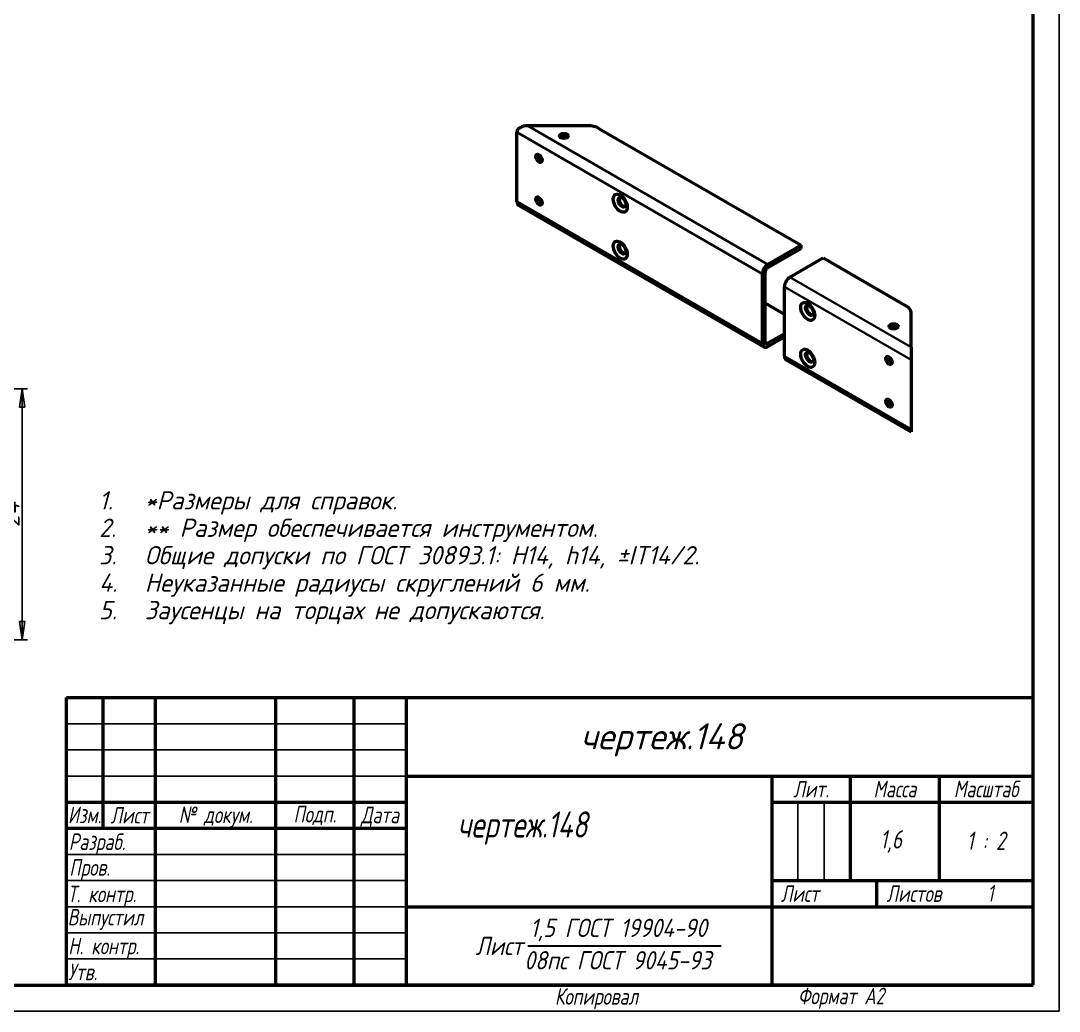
# Model space of a CAD drawing. Header units: millimetres. Extents: x 0 to 1188, y 0 to 840.
# Drawn here: x 790.5 to 1188, y 0 to 379 of the extents above; entities that cross this region are included whole.
import ezdxf
from ezdxf.enums import TextEntityAlignment as Align

# ---------------------------------------------------------------- set-up
doc = ezdxf.new("R2010")
doc.units = ezdxf.units.MM
doc.header["$LTSCALE"] = 2
for name, color, linetype, lineweight in [('Layer_01', 7, 'Continuous', 35), ('Layer_02', 7, 'Continuous', 50), ('Layer_04', 7, 'Continuous', 50), ('Layer_05', 7, 'Continuous', 50), ('Layer_08', 7, 'Continuous', 25), ('Layer_11', 7, 'Continuous', 25)]:
    doc.layers.add(name, color=color, linetype=linetype, lineweight=lineweight)
doc.styles.add('Style_02', font='ariali.ttf', dxfattribs={"width": 0.8})
doc.styles.add('Style_03', font='GOST Common Italic.ttf')
doc.styles.add('Style_06', font='GOST Common Italic.ttf', dxfattribs={"width": 0.8})
doc.styles.add('Style_07', font='GOST Common Italic.ttf', dxfattribs={"width": 0.8})
doc.styles.add('Style_11', font='GOST Common Italic.ttf')
doc.styles.add('Style_12', font='GOST Common Italic.ttf', dxfattribs={"width": 0.9})
doc.styles.add('Style_13', font='GOST Common Italic.ttf', dxfattribs={"width": 0.8})
doc.styles.add('Style_14', font='GOST Common Italic.ttf', dxfattribs={"width": 0.7})
doc.styles.add('Style_15', font='GOST Common Italic.ttf', dxfattribs={"width": 0.7})
doc.dimstyles.new('DimStyle_06', dxfattribs={"dimscale": 2, "dimtxt": 3.5, "dimasz": 3.5, "dimexe": 1, "dimexo": 0, "dimgap": 0.5, "dimtad": 1, "dimrnd": 1e-08, "dimtxsty": 'Style_03', "dimblk": 'Filled-1', "dimcen": 2.5, "dimdle": 15, "dimclrd": 256, "dimclre": 256, "dimclrt": 256, "dimazin": 2, "dimtfac": 0.714286, "dimtdec": 3, "dimtmove": 0, "dimatfit": 3, "dimlwd": 25, "dimlwe": 25})

# ---------------------------------------------------------------- blocks, each defined once
blk = doc.blocks.new('Block_39')
at = {"layer": 'Layer_04'}
for p, q in [((0, 55), (185, 55)), ((0, 0), (0, 55)), ((0, 0), (0, 55)), ((7, 55), (7, 30)), ((17, 55), (17, 0)), ((40, 55), (40, 0)), ((55, 55), (55, 0)), ((65, 55), (65, 0)), ((185, 0), (185, 55)), ((65, 40), (185, 40)), ((135, 40), (135, 0)), ((150, 40), (150, 20)), ((167, 40), (167, 20)), ((0, 35), (65, 35)), ((135, 35), (185, 35)), ((0, 30), (65, 30)), ((135, 20), (185, 20)), ((155, 20), (155, 15)), ((65, 15), (185, 15)), ((185, 0), (0, 0))]:
    blk.add_line(p, q, dxfattribs=at)
at = {"layer": 'Layer_04', "linetype": 'Continuous', "lineweight": 25}
for p, q in [((0, 50), (65, 50)), ((0, 45), (65, 45)), ((0, 40), (65, 40)), ((140, 35), (140, 20)), ((145, 35), (145, 20)), ((0, 25), (65, 25)), ((0, 20), (65, 20)), ((0, 15), (65, 15)), ((0, 10), (65, 10)), ((0, 5), (65, 5))]:
    blk.add_line(p, q, dxfattribs=at)
at = {"layer": 'Layer_04', "lineweight": 30}
blk.add_line((88.31, 7.5), (125.29, 7.5), dxfattribs=at)
at = {"layer": 'Layer_04', "char_height": 3.17, "style": 'Style_02'}
for s, insert, width, attachment_point in [('\\fGOST Common|b0|i1;\\H3.1700;Лит.', (142.52, 37.49), 14.9766, 5), ('\\fGOST Common|b0|i1;\\H3.1700;Масса', (158.55, 37.51), 16.9878, 5), ('\\fGOST Common|b0|i1;\\H3.1700;Масштаб', (176.02, 37.53), 17.8316, 5), ('\\fGOST Common|b0|i1;\\H3.1700;Изм.', (3.5, 32.56), 6.9635, 5), ('\\fGOST Common|b0|i1;\\H3.1700;Лист', (12.1, 32.5), 10.0029, 5), ('\\A0;\\fGOST Common|b0|i1;\\H3.1700;№ докум.', (28.58, 32.16), 22.9069, 5), ('\\fGOST Common|b0|i1;\\H3.1700;Подп.', (47.56, 32.45), 14.879, 5), ('\\fGOST Common|b0|i1;\\H3.1700;Дата', (60.02, 32.24), 9.9614, 5), ('\\fGOST Common|b0|i1;\\H3.1700;Разраб.', (0.47, 27), 16.9971, 4), ('\\fGOST Common|b0|i1;\\H3.1700;Пров.', (0.56, 22.08), 17.0192, 4), ('\\A0;\\fGOST Common|b0|i1;\\H3.1700;Т. контр.', (0.23, 17.01), 16.9554, 4), ('\\fGOST Common|b0|i1;\\H3.1700;Лист', (140.37, 17.5), 10.5071, 5), ('\\fGOST Common|b0|i1;\\H3.1700;Листов', (162.21, 17.5), 14.3668, 5), ('\\A1;', (150.6, 17.54), 8.8313, 5), ('\\fGOST Common|b0|i1;\\H3.1700;Н. контр.', (0.36, 7.05), 16.9999, 4), ('\\fGOST Common|b0|i1;\\H3.1700;Утв.', (0.34, 2.52), 17.0083, 4), ('\\fGOST Common|b0|i1;\\H3.1700;Копировал', (93.48, -0.59), 19.7871, 1)]:
    blk.add_mtext(s, dxfattribs=dict(at, insert=insert, width=width, attachment_point=attachment_point))
at = {"layer": 'Layer_04'}
for tag, height, style, width, p in [('Изм1_001', 2.89, 'Style_15', 0.7, (3.51, 52.52)), ('Лист1_001', 2.89, 'Style_15', 0.7, (12.03, 52.52)), ('Докум1_001', 2.89, 'Style_15', 0.7, (28.54, 52.48)), ('Изм2_001', 2.89, 'Style_15', 0.7, (3.5, 47.52)), ('Лист2_001', 2.89, 'Style_15', 0.7, (12.01, 47.5)), ('Докум2_001', 2.89, 'Style_15', 0.7, (28.53, 47.5)), ('Изм3_001', 2.89, 'Style_15', 0.7, (3.5, 42.5)), ('Лист3_001', 2.89, 'Style_15', 0.7, (12.01, 42.51)), ('Докум3_001', 2.89, 'Style_15', 0.7, (28.51, 42.48)), ('Изм4_001', 2.89, 'Style_15', 0.7, (3.51, 37.5)), ('Лист4_001', 2.89, 'Style_15', 0.7, (12, 37.53)), ('Докум4_001', 2.89, 'Style_15', 0.7, (28.51, 37.52)), ('НАИМЕНОВАНИЕ_001', 5, 'Style_07', 0.8, (79.08, 28.98)), ('Литера_001', 3.5, 'Style_13', 0.8, (137.52, 27.25)), ('Литера2_001', 3.5, 'Style_13', 0.8, (142.51, 27.22)), ('Литера3_001', 3.5, 'Style_13', 0.8, (147.52, 27.21)), ('Масса_001', 3.5, 'Style_13', 0.8, (156.53, 26.48)), ('Масштаб_001', 3.5, 'Style_13', 0.8, (174.92, 25.86)), ('Тип_документа_001', 3.17, 'Style_06', 0.8, (100.08, 17.56)), ('Листов_001', 3.17, 'Style_06', 0.8, (177.46, 17.58))]:
    blk.add_attdef(tag, text='', height=height, dxfattribs=dict(at, style=style, width=width)).set_placement(p, align=Align.MIDDLE_CENTER)
for tag, height, style, width, p in [('Подп1_001', 2.89, 'Style_15', 0.7, (40.01, 52.51)), ('Дата1_001', 2, 'Style_14', 0.7, (55.01, 52.51)), ('Подп2_001', 2.89, 'Style_15', 0.7, (40.01, 47.5)), ('Дата2_001', 2, 'Style_14', 0.7, (55.01, 47.49)), ('Подп3_001', 2.89, 'Style_15', 0.7, (40.01, 42.51)), ('Дата3_001', 2, 'Style_14', 0.7, (55.02, 42.52)), ('Подп4_001', 2.89, 'Style_15', 0.7, (40.01, 37.51)), ('Дата4_001', 2, 'Style_14', 0.7, (55.02, 37.51)), ('АВТОР_001', 3.17, 'Style_06', 0.8, (15.59, 26.85)), ('Разработал_Подп._001', 2.89, 'Style_15', 0.7, (40.05, 27.51)), ('ДАТА_СОЗДАНИЯ_001', 2, 'Style_14', 0.7, (55.01, 27.51)), ('ПРОВЕРИЛ_001', 3.17, 'Style_06', 0.8, (17.41, 22.53)), ('Проверил_Подп._001', 2.89, 'Style_15', 0.7, (40.05, 22.52)), ('ДАТА_ПРОВЕРКИ_001', 2, 'Style_14', 0.7, (55.02, 22.51)), ('ТЕХНОЛОГ_001', 3.17, 'Style_06', 0.8, (17.33, 17.54)), ('Технолог_Подп._001', 2.89, 'Style_15', 0.7, (40.05, 17.51)), ('Технолог_Дата_001', 2, 'Style_14', 0.7, (55.01, 17.5)), ('Должность_руководителя_001', 3.17, 'Style_06', 0.8, (0.52, 12.51)), ('НАЧ._ОТДЕЛА_001', 3.17, 'Style_06', 0.8, (17.46, 12.45)), ('Руководитель_Подп._001', 2.89, 'Style_15', 0.7, (40.01, 12.5)), ('Руководитель_Дата_001', 2, 'Style_14', 0.7, (55.01, 12.51)), ('НОРМОКОНТРОЛЬ_001', 3.17, 'Style_06', 0.8, (17.37, 7.48)), ('Нормоконтроль_Подп._001', 2.89, 'Style_15', 0.7, (40.05, 7.52)), ('ДАТА_НОРМОКОНТРОЛЯ_001', 2, 'Style_14', 0.7, (55.02, 7.51)), ('УТВЕРДИЛ_001', 3.17, 'Style_06', 0.8, (17.4, 2.51)), ('Утвердил_Подп._001', 2.89, 'Style_15', 0.7, (40.05, 2.51)), ('ДАТА_УТВЕРЖДЕНИЯ_001', 2, 'Style_14', 0.7, (55.01, 2.5))]:
    blk.add_attdef(tag, text='', height=height, dxfattribs=dict(at, style=style, width=width)).set_placement(p, align=Align.MIDDLE_LEFT)
at = {"layer": 'Layer_04', "style": 'Style_11'}
for tag, p in [('ОБОЗНАЧЕНИЕ_001', (103.83, 45.12)), ('ОРГАНИЗАЦИЯ_001', (143.16, 5.1))]:
    blk.add_attdef(tag, text='', height=5, dxfattribs=at).set_placement(p, align=Align.MIDDLE_CENTER)
at = {"layer": 'Layer_04', "style": 'Style_12', "width": 0.9}
blk.add_attdef('Материал_Наим._001', text='', height=3.5, dxfattribs=at).set_placement((95.66, 8.9), align=Align.BOTTOM_CENTER)
blk.add_attdef('Материал_Класс_001', text='', height=3.5, dxfattribs=at).set_placement((88.21, 7.5), align=Align.MIDDLE_RIGHT)
blk.add_attdef('Материал_ГОСТ_001', text='', height=3.5, dxfattribs=at).set_placement((106.8, 6.5), align=Align.TOP_CENTER)
blk = doc.blocks.new('Block_40')
at = {"layer": 'Layer_05', "lineweight": 25}
for p, q in [((594, 420), (594, 0)), ((594, 0), (0, 0))]:
    blk.add_line(p, q, dxfattribs=at)
at = {"layer": 'Layer_05'}
for p, q in [((589, 5), (589, 415)), ((20, 5), (589, 5))]:
    blk.add_line(p, q, dxfattribs=at)
at = {"layer": 'Layer_05', "insert": (544, 4.5), "char_height": 3.17, "attachment_point": 1, "style": 'Style_02'}
blk.add_mtext('\\A1;\\fGOST Common|b0|i1;\\H3.1700;Формат A2', dxfattribs=at)
blk = doc.blocks.new('Filled-1')
at = {"color": 0}
for p, q in [((0, 0), (-1, 0.143)), ((-1, 0.143), (-1, -0.143)), ((-1, 0), (0, 0)), ((-1, -0.143), (0, 0))]:
    blk.add_line(p, q, dxfattribs=at)
at = {"color": 0, "flags": 128}
blk.add_lwpolyline([(-1, -0.143), (0, 0), (-1, 0.143), (-1, -0.143)], dxfattribs=at)
at = {"color": 0}
blk.add_solid([(-1, -0.143), (0, 0), (-1, 0.143), (-1, -0.143)], dxfattribs=at)
blk = doc.blocks.new('*D46')
at = {"layer": 'Defpoints', "color": 0, "linetype": 'Continuous'}
for p in [(764.67, 238.14), (765.51, 142.14), (791.08, 142.14)]:
    blk.add_point(p, dxfattribs=at)
at = {"layer": 'Layer_11', "linetype": 'Continuous', "lineweight": 25}
for p, q in [((764.67, 238.14), (793.08, 238.14)), ((791.08, 231.14), (791.08, 149.14)), ((765.51, 142.14), (793.08, 142.14))]:
    blk.add_line(p, q, dxfattribs=at)
at = {"layer": 'Layer_11', "linetype": 'Continuous', "lineweight": 25, "xscale": 7, "yscale": 7, "zscale": 7}
for p, rotation in [((791.08, 238.14), 90), ((791.08, 142.14), 270)]:
    blk.add_blockref('Filled-1', p, dxfattribs=dict(at, rotation=rotation))
at = {"layer": 'Layer_11', "linetype": 'Continuous', "lineweight": 25, "insert": (783.08, 185.25), "char_height": 7, "attachment_point": 1, "rotation": 90, "style": 'Style_03'}
blk.add_mtext('\\A1;24', dxfattribs=at)

msp = doc.modelspace()

# ---------------------------------------------------------------- linework, layer by layer
at = {"layer": 'Layer_01'}
for p, q in [((984.6296, 338.8219), (1076.4604, 285.8034)), ((1074.3391, 282.1292), (980.387, 336.3724)), ((980.387, 309.8363), (1074.3391, 255.593)), ((1084.9457, 280.9044), (1131.3247, 254.1275)), ((1131.3247, 249.2285), (1082.8244, 277.2302)), ((1075.3998, 256.2054), (1076.4604, 255.593)), ((1082.8244, 250.694), (1131.3247, 222.6924))]:
    msp.add_line(p, q, dxfattribs=at)
at = {"layer": 'Layer_02'}
for p, q in [((1007.6002, 338.8219), (984.6296, 338.8219)), ((980.387, 309.8363), (980.387, 336.3724)), ((1011.8428, 337.8073), (1089.1884, 293.1519)), ((981.6296, 308.1043), (1074.9604, 254.2197)), ((1089.1884, 293.1519), (1076.4604, 285.8034)), ((1076.4604, 284.5786), (1089.1884, 291.9271)), ((1089.1884, 291.9271), (1089.1884, 293.1519)), ((1084.9457, 280.9044), (1097.6736, 288.2529)), ((1097.6736, 288.2529), (1129.5673, 269.839)), ((1075.3998, 256.2054), (1075.3998, 282.7415)), ((1074.3391, 282.1292), (1074.3391, 255.593)), ((1082.8244, 250.694), (1082.8244, 277.2302)), ((1082.8244, 266.6157), (1075.3998, 270.9023)), ((1131.3247, 254.1275), (1131.3247, 267.3895)), ((1082.8244, 259.2672), (1076.4604, 255.593)), ((1076.4604, 254.3683), (1082.8244, 258.0425)), ((1131.3247, 254.1275), (1131.3247, 249.2285)), ((1083.4457, 249.3207), (1131.3247, 221.6778)), ((1131.3247, 249.2285), (1131.3247, 222.6924)), ((1131.3247, 222.6924), (1131.3247, 221.6778))]:
    msp.add_line(p, q, dxfattribs=at)
for centre, major_axis, start_param, end_param in [((984.6296, 336.3724), (-4.2426, 0), 4.71238898, 6.28318531), ((1007.6002, 335.3578), (6, 0), 0.78539816, 1.57079633), ((998.4182, 333.7188), (-1.7, 0), 3.81533856, 5.6094394), ((989.9329, 326.9827), (0.85, -1.4722), 3.81533856, 5.6094394), ((989.9329, 310.6528), (0.85, -1.4722), 3.81533856, 5.6094394), ((1021.0456, 309.8363), (-1.05, 1.8187), 0.17548891, 2.96610374), ((984.6296, 309.8363), (-4.2426, 0), 0, 0.78539816), ((1021.0456, 291.8734), (-1.05, 1.8187), 0.17548891, 2.96610374), ((1076.4604, 283.3539), (-1.5, -2.5981), 3.92699082, 5.49778714), ((1076.4604, 283.3539), (0.75, 1.299), 0.78539816, 2.35619449), ((1084.9457, 278.4549), (1.5, 2.5981), 0.78539816, 2.35619449), ((1092.7874, 268.4162), (-1.05, 1.8187), 0.17548891, 2.96610374), ((1125.3247, 267.3895), (6, 0), 0, 0.78539816), ((1124.6072, 260.8636), (-1.7, 0), 3.81533856, 5.6094394), ((1076.4604, 256.8178), (-1.5, -2.5981), 5.49778714, 7.06858347), ((1076.4604, 256.8178), (-0.75, -1.299), 5.49778714, 7.06858347), ((1084.9457, 251.9188), (-1.5, -2.5981), 5.49778714, 6.28318531), ((1092.7874, 250.4533), (-1.05, 1.8187), 0.17548891, 2.96610374), ((1123.9001, 249.6368), (0.85, -1.4722), 3.81533856, 5.6094394), ((1123.9001, 233.3068), (0.85, -1.4722), 3.81533856, 5.6094394), ((1124.6072, 231.878), (1.7, 0), 2.00750261, 2.47393038)]:
    msp.add_ellipse(centre, major_axis=major_axis, ratio=0.57735027, start_param=start_param, end_param=end_param, dxfattribs=at)
for centre, major_axis in [((998.4182, 334.9436), (1.7, 0)), ((988.8722, 326.3704), (0.85, -1.4722)), ((988.8722, 310.0404), (0.85, -1.4722)), ((1019.9849, 309.2239), (1.9, -3.2909)), ((1020.679, 309.6246), (-1.05, 1.8187)), ((1019.9849, 291.261), (1.9, -3.2909)), ((1020.679, 291.6617), (-1.05, 1.8187)), ((1091.7267, 267.8038), (1.9, -3.2909)), ((1092.4207, 268.2045), (1.05, -1.8187)), ((1124.6072, 262.0883), (1.7, 0)), ((1091.7267, 249.8409), (1.9, -3.2909)), ((1092.4207, 250.2416), (1.05, -1.8187)), ((1122.8394, 249.0244), (0.85, -1.4722)), ((1122.8394, 232.6945), (0.85, -1.4722))]:
    msp.add_ellipse(centre, major_axis=major_axis, ratio=0.57735027, dxfattribs=at)

# ---------------------------------------------------------------- block references
at = {"xscale": 2, "yscale": 2, "zscale": 2}
msp.add_blockref('Block_40', (0, 0), dxfattribs=at)
ref = msp.add_blockref('Block_39', (808, 10), dxfattribs=dict(xscale=2, yscale=2, zscale=2))
ref.add_attrib('Должность_руководителя_001', 'Выпустил', (808.4591, 32.8095), dxfattribs={"layer": 'Layer_04', "height": 6.34, "style": 'Style_06', "width": 0.8})
ref.add_attrib('ОБОЗНАЧЕНИЕ_001', 'чертеж.148', (1004.7722, 100.1823), dxfattribs={"layer": 'Layer_04', "height": 10, "style": 'Style_11'})
ref.add_attrib('НАИМЕНОВАНИЕ_001', 'чертеж.148', (957.6831, 66.4501), dxfattribs={"layer": 'Layer_04', "height": 10, "style": 'Style_07', "width": 0.8})
ref.add_attrib('Материал_Класс_001', 'Лист', (964.6373, 21.5), dxfattribs={"layer": 'Layer_04', "height": 7, "style": 'Style_12', "width": 0.9})
ref.add_attrib('Материал_Наим._001', '1,5 ГОСТ 19904-90', (985.4899, 28.4), dxfattribs={"layer": 'Layer_04', "height": 7, "style": 'Style_12', "width": 0.9})
ref.add_attrib('Материал_ГОСТ_001', '08пс ГОСТ 9045-93', (983.2587, 16), dxfattribs={"layer": 'Layer_04', "height": 7, "style": 'Style_12', "width": 0.9})
ref.add_attrib('Масса_001', '1,6', (1119.4688, 62.2669), dxfattribs={"layer": 'Layer_04', "height": 7, "style": 'Style_13', "width": 0.8})
ref.add_attrib('Масштаб_001', '1 : 2', (1152.5816, 61.7088), dxfattribs={"layer": 'Layer_04', "height": 7, "style": 'Style_13', "width": 0.8})
ref.add_attrib('Листов_001', '1', (1160.457, 41.9878), dxfattribs={"layer": 'Layer_04', "height": 6.34, "style": 'Style_06', "width": 0.8})

# ---------------------------------------------------------------- texts
at = {"layer": 'Layer_08', "style": 'Style_03'}
for s, p in [('1. ', (820.5, 192)), ('*Размеры для справок.', (838, 192)), ('2. ', (820.5, 181.5)), ('** Размер обеспечивается инструментом.', (838, 181.5)), ('3. ', (820.5, 171)), ('Общие допуски по ГОСТ 30893.1: H14, h14, ±IT14/2.', (838, 171)), ('4. ', (820.5, 160.5)), ('Неуказанные радиусы скруглений 6 мм.', (838, 160.5)), ('5. ', (820.5, 150)), ('Заусенцы на торцах не допускаются.', (838, 150))]:
    msp.add_text(s, height=7, dxfattribs=at).set_placement(p)

# ---------------------------------------------------------------- dimensions: what is measured, and where the dimension line sits
at = {"layer": 'Layer_11', "linetype": 'Continuous', "lineweight": 25}
dim = msp.add_linear_dim(base=(791.0765, 142.1412), p1=(764.6721, 238.1412), p2=(765.507, 142.1412), angle=270, dimstyle='DimStyle_06', override={"dimgap": 0.5, "dimdec": 2, "dimlfac": 0.25, "dimtol": 0, "dimlim": 0, "dimtp": 0, "dimtm": 0, "dimtdec": 3, "dimtofl": 0, "dimatfit": 1}, dxfattribs=at)
dim.commit()
dim.dimension.update_dxf_attribs({"geometry": '*D46', "text_midpoint": (791.0765, 190.1412), "dimtype": 160})

doc.saveas('drawing.dxf')
